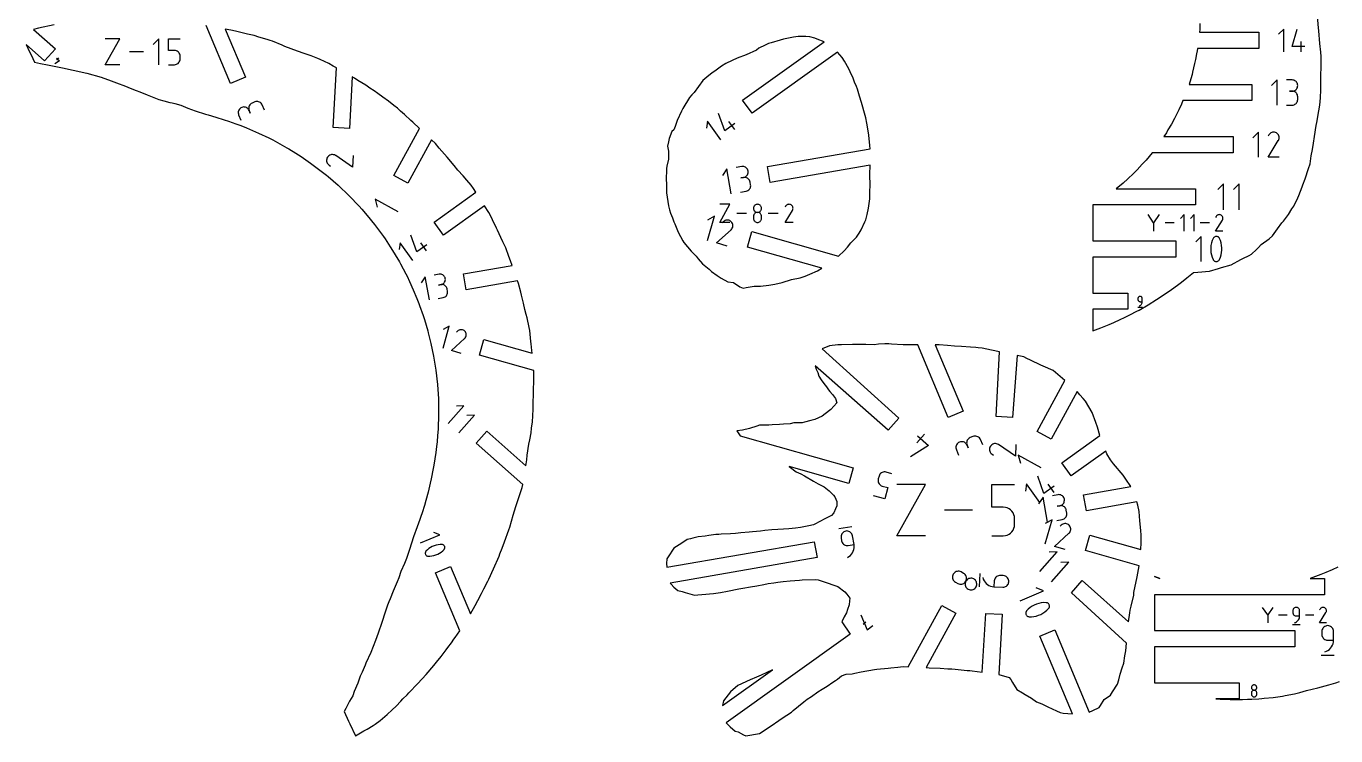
# Model space of a CAD drawing. Extents: x 1175 to 2208, y 2102 to 2749.
# Drawn here: x 1573.5 to 1892.3, y 2300.1 to 2472.9 of the extents above; entities that cross this region are included whole.
import ezdxf

# ---------------------------------------------------------------- set-up
doc = ezdxf.new("R2010")
doc.units = 0
doc.layers.add('IMPORT_-_FTPFZRFGX82OPU8', color=18, linetype='CONTINUOUS')

msp = doc.modelspace()

# ---------------------------------------------------------------- linework, layer by layer
at = {"layer": 'IMPORT_-_FTPFZRFGX82OPU8'}
for points in [[(1859.18, 2473.58), (1859.13, 2472.09), (1859.06, 2471.44), (1873.51, 2471.44), (1873.51, 2467.51), (1858.58, 2467.51), (1858.48, 2466.95), (1858.35, 2466.16), (1858.11, 2464.78), (1857.88, 2463.81), (1857.4, 2461.72), (1857.26, 2461.14), (1856.7, 2459.27), (1856.53, 2458.74), (1871.79, 2458.74), (1871.79, 2454.81), (1855.03, 2454.81), (1854.69, 2453.97), (1854.01, 2452.56), (1853.47, 2451.45), (1852.99, 2450.46), (1852.23, 2449.08), (1851.39, 2447.65), (1851, 2446.99), (1850.37, 2446.04), (1867.28, 2446.04), (1867.28, 2442.11), (1847.54, 2442.11), (1846.81, 2441.2), (1846.05, 2440.28), (1845.14, 2439.29), (1843.93, 2437.97), (1843.42, 2437.46), (1843.01, 2437.04), (1841.64, 2435.77), (1840.47, 2434.69), (1838.82, 2433.34), (1858.12, 2433.34), (1858.12, 2429.41), (1833.13, 2429.41), (1833.1, 2429.39), (1833.1, 2420.64), (1853.33, 2420.64), (1853.33, 2416.71), (1833.1, 2416.71), (1833.1, 2407.94), (1841.66, 2407.94), (1841.66, 2404.01), (1833.1, 2404.01), (1833.1, 2398.78), (1835.02, 2399.51), (1837.05, 2400.29), (1838.19, 2400.79), (1839.79, 2401.52), (1840.8, 2401.99), (1842.08, 2402.64), (1843.84, 2403.53), (1844.37, 2403.8), (1846.54, 2405.1), (1848.59, 2406.34), (1851.17, 2408.05), (1852.22, 2408.81), (1853.73, 2409.86), (1854.35, 2410.33), (1855.07, 2410.88), (1855.99, 2411.61), (1857.65, 2412.95), (1858.68, 2413.02), (1861.51, 2413.31), (1863.72, 2413.93), (1864.43, 2414.13), (1866.77, 2414.8), (1869.15, 2416.14), (1869.61, 2416.37), (1871.13, 2417.11), (1871.74, 2417.42), (1872.92, 2418.57), (1873.41, 2419.05), (1874.08, 2419.73), (1876.04, 2421.16), (1876.87, 2421.87), (1878.06, 2423.54), (1879.13, 2425.03), (1879.52, 2425.46), (1880.77, 2427.04), (1881.58, 2428.44), (1882.06, 2429.12), (1882.98, 2431.12), (1883.22, 2431.71), (1884.04, 2433.81), (1884.25, 2434.33), (1884.83, 2435.79), (1885.57, 2438.25), (1885.97, 2439.43), (1886.29, 2441.36), (1886.55, 2442.92), (1886.8, 2444.43), (1887.07, 2446.1), (1887.51, 2448.76), (1887.63, 2449.51), (1888.11, 2452.29), (1888.33, 2453.66), (1888.49, 2455.45), (1888.57, 2457.42), (1888.61, 2459.81), (1888.64, 2461.32), (1888.67, 2462.6), (1888.7, 2464.3), (1888.67, 2465.53), (1888.58, 2466.6), (1888.4, 2468.69), (1888.11, 2471.76), (1888.04, 2472.5), (1887.68, 2476.36)], [(1580.27, 2473.26), (1576.49, 2472.45), (1575.26, 2472.11), (1580.59, 2467.39), (1577.97, 2464.45), (1573.47, 2468.44), (1573.9, 2467.54), (1575.07, 2465.07), (1575.51, 2464.14), (1576.94, 2463.86), (1578.68, 2463.54), (1580.7, 2463.14), (1582.32, 2462.78), (1584.89, 2462.25), (1588.24, 2461.45), (1591.75, 2460.51), (1594.19, 2459.64), (1595.46, 2459.16), (1597.61, 2458.32), (1598.75, 2457.87), (1600.23, 2457.26), (1601.1, 2456.91), (1602.93, 2456.17), (1604.16, 2455.71), (1605.73, 2455.11), (1606.94, 2454.78), (1608.41, 2454.36), (1609.01, 2454.23), (1609.67, 2454.08), (1611.1, 2453.69), (1612.24, 2453.19), (1612.79, 2453), (1614.58, 2452.3), (1617.14, 2451.48), (1617.77, 2451.31), (1619.66, 2450.74), (1621.68, 2450.13), (1622.73, 2449.78), (1624.54, 2449.16), (1625.72, 2448.71), (1627.07, 2448.19), (1630.04, 2446.91), (1632.56, 2445.7), (1633.52, 2445.24), (1636.94, 2443.34), (1637.38, 2443.07), (1639.14, 2441.97), (1640.41, 2441.18), (1642.7, 2439.61), (1644.66, 2438.13), (1646.58, 2436.64), (1646.98, 2436.32), (1649.45, 2434.21), (1652.13, 2431.64), (1654.54, 2429.09), (1655.17, 2428.37), (1656.5, 2426.84), (1658.26, 2424.67), (1660.42, 2421.71), (1660.83, 2421.13), (1662.09, 2419.21), (1662.67, 2418.32), (1663.3, 2417.27), (1664.31, 2415.57), (1664.59, 2415.07), (1665.87, 2412.65), (1666.17, 2412.08), (1666.79, 2410.73), (1667.68, 2408.76), (1668.57, 2406.59), (1669.04, 2405.43), (1669.22, 2404.91), (1670.08, 2402.46), (1670.4, 2401.47), (1671.21, 2398.76), (1671.35, 2398.27), (1671.99, 2395.65), (1672.62, 2392.59), (1673.18, 2389.17), (1673.58, 2385.71), (1673.8, 2382.17), (1673.84, 2378.48), (1673.72, 2374.76), (1673.61, 2373.27), (1673.49, 2371.75), (1673.36, 2370.58), (1673.2, 2369.14), (1672.71, 2366.01), (1672.56, 2365.21), (1672.05, 2362.67), (1671.81, 2361.61), (1671.31, 2359.46), (1670.75, 2357.41), (1670.43, 2356.21), (1669.84, 2354.45), (1669.52, 2353.49), (1669.27, 2352.82), (1668.66, 2351.01), (1667.76, 2348.56), (1666.74, 2345.46), (1666.07, 2343.32), (1665.58, 2342.05), (1664.69, 2340.12), (1664.16, 2338.59), (1663.79, 2337.61), (1662.8, 2335.36), (1662.07, 2333.5), (1661.74, 2332.74), (1661.43, 2331.94), (1660.85, 2330.23), (1660.04, 2327.74), (1659.17, 2325.09), (1658.53, 2323.32), (1657.33, 2320.42), (1656.17, 2317.82), (1655.96, 2317.34), (1655.23, 2315.66), (1654.79, 2314.64), (1654.16, 2312.93), (1653.32, 2310.92), (1652.95, 2309.82), (1652.18, 2308.56), (1651.31, 2306.75), (1650.84, 2306.02), (1651.94, 2303.71), (1652.24, 2303.08), (1653.64, 2300.12), (1655.63, 2301.34), (1656.51, 2301.78), (1657.95, 2302.61), (1658.4, 2302.93), (1659.66, 2303.89), (1660.21, 2304.34), (1661.33, 2305.31), (1662.57, 2306.46), (1663.49, 2307.33), (1664.67, 2308.58), (1665.16, 2309.1), (1666.17, 2310.09), (1666.64, 2310.58), (1668.84, 2312.88), (1670.84, 2315.05), (1672.72, 2317.26), (1673.38, 2318.06), (1674.47, 2319.46), (1675.7, 2321.08), (1676.1, 2321.62), (1676.97, 2322.8), (1677.6, 2323.65), (1677.91, 2324.1), (1679.01, 2325.72), (1673.14, 2339.83), (1676.78, 2341.35), (1681.6, 2329.85), (1682.74, 2331.84), (1683.42, 2333.11), (1684.31, 2334.76), (1684.89, 2335.88), (1685.84, 2337.8), (1686.08, 2338.29), (1687.24, 2340.77), (1688.57, 2343.87), (1688.79, 2344.4), (1689.36, 2345.84), (1689.93, 2347.32), (1690.96, 2350.27), (1691.17, 2350.91), (1692.04, 2353.84), (1692.69, 2355.96), (1692.99, 2356.96), (1693.96, 2359.82), (1694.22, 2360.6), (1694.36, 2361.29), (1683.01, 2371.35), (1685.62, 2374.3), (1695.1, 2365.9), (1695.3, 2367.33), (1695.45, 2368.45), (1695.86, 2371.18), (1696.05, 2372.17), (1696.4, 2373.9), (1696.48, 2375.07), (1696.74, 2376.59), (1696.81, 2378.01), (1696.86, 2379.65), (1696.89, 2381.13), (1696.95, 2383.39), (1696.97, 2383.93), (1696.98, 2384.51), (1697.03, 2386.35), (1697.05, 2387.36), (1697.04, 2389.09), (1683.82, 2392.84), (1684.9, 2396.63), (1696.67, 2393.29), (1696.59, 2393.97), (1696.41, 2395.54), (1696.34, 2396.18), (1696.05, 2398.86), (1695.92, 2399.53), (1695.41, 2401.87), (1695.21, 2402.72), (1694.87, 2403.97), (1694.5, 2405.5), (1694.04, 2407.4), (1693.85, 2408.15), (1693.3, 2410.24), (1693.09, 2410.93), (1680.55, 2408.74), (1679.88, 2412.62), (1691.75, 2414.69), (1691.37, 2415.76), (1690.97, 2416.87), (1690.22, 2418.93), (1689.52, 2420.42), (1689.01, 2421.48), (1688.19, 2423.24), (1687.97, 2423.72), (1687.01, 2425.75), (1686.39, 2426.99), (1686.12, 2427.52), (1685.05, 2429.2), (1675.03, 2422.03), (1672.74, 2425.23), (1682.91, 2432.51), (1682.32, 2433.42), (1681.76, 2434.22), (1680.76, 2435.45), (1679.82, 2436.45), (1678.57, 2437.86), (1677.64, 2438.98), (1675.97, 2441), (1674.03, 2443.26), (1673.13, 2444.32), (1672.17, 2445.23), (1666.41, 2434.69), (1662.95, 2436.58), (1669.2, 2448), (1667.55, 2449.53), (1667.11, 2449.94), (1665.52, 2451.42), (1664.62, 2452.23), (1663.84, 2452.94), (1662.94, 2453.65), (1661.63, 2454.64), (1660.3, 2455.62), (1659.06, 2456.53), (1658.17, 2457.15), (1657.14, 2457.87), (1656.12, 2458.59), (1654.21, 2459.73), (1653.36, 2460.26), (1652.8, 2460.58), (1652.15, 2448.05), (1648.22, 2448.25), (1648.98, 2462.78), (1648.23, 2463.2), (1647.1, 2463.82), (1645.01, 2464.8), (1644.48, 2465.03), (1642.81, 2465.67), (1641.11, 2466.25), (1639.49, 2466.87), (1636.47, 2468.02), (1635.79, 2468.29), (1633.4, 2469.29), (1632.89, 2469.48), (1632.12, 2469.71), (1630.1, 2470.28), (1628.93, 2470.64), (1627.36, 2471.02), (1626.04, 2471.32), (1624.41, 2471.7), (1623.25, 2471.99), (1621.93, 2472.24), (1626.85, 2460.49), (1623.22, 2458.97), (1617.29, 2473.13)], [(1879.56, 2466.71), (1879.56, 2472.24), (1878.32, 2471.01)], [(1884.7, 2467.94), (1881.63, 2467.94), (1882.86, 2472.24)], [(1596.23, 2463.55), (1592.73, 2463.55), (1596.23, 2469.84), (1592.73, 2469.84)], [(1605.78, 2463.55), (1605.78, 2469.84), (1604.39, 2468.44)], [(1608.14, 2463.55), (1609.54, 2463.55), (1609.79, 2463.57), (1610.03, 2463.64), (1610.25, 2463.74), (1610.44, 2463.88), (1610.61, 2464.05), (1610.75, 2464.24), (1610.85, 2464.46), (1610.92, 2464.7), (1610.94, 2464.95), (1610.94, 2465.65), (1610.92, 2465.9), (1610.85, 2466.13), (1610.75, 2466.35), (1610.61, 2466.55), (1610.44, 2466.71), (1610.25, 2466.85), (1610.03, 2466.95), (1609.79, 2467.02), (1609.54, 2467.04), (1608.14, 2467.04), (1608.14, 2469.84), (1610.94, 2469.84)], [(1883.78, 2466.71), (1883.78, 2469.17)], [(1580.87, 2465.15), (1581.59, 2464.51), (1580.41, 2463.76)], [(1581.34, 2465.24), (1580.84, 2464.67)], [(1602.03, 2466.7), (1598.59, 2466.7)], [(1877.96, 2453.71), (1877.96, 2459.84), (1876.6, 2458.48)], [(1880.26, 2453.71), (1881.62, 2453.71), (1881.86, 2453.73), (1882.09, 2453.8), (1882.3, 2453.9), (1882.49, 2454.03), (1882.66, 2454.2), (1882.79, 2454.39), (1882.89, 2454.6), (1882.95, 2454.83), (1882.98, 2455.07), (1882.98, 2455.75), (1882.95, 2456), (1882.89, 2456.23), (1882.79, 2456.44), (1882.66, 2456.63), (1882.49, 2456.79), (1882.3, 2456.93), (1882.09, 2457.03), (1881.86, 2457.09), (1881.62, 2457.11), (1880.94, 2457.11), (1881.62, 2457.11), (1881.86, 2457.13), (1882.09, 2457.2), (1882.3, 2457.3), (1882.49, 2457.43), (1882.66, 2457.6), (1882.79, 2457.79), (1882.89, 2458), (1882.95, 2458.23), (1882.98, 2458.47), (1882.95, 2458.72), (1882.89, 2458.95), (1882.79, 2459.16), (1882.66, 2459.35), (1882.49, 2459.51), (1882.3, 2459.65), (1882.09, 2459.75), (1881.86, 2459.81), (1881.62, 2459.83), (1880.26, 2459.83)], [(1631.45, 2452.46), (1630.92, 2453.74), (1630.8, 2453.96), (1630.65, 2454.15), (1630.47, 2454.31), (1630.27, 2454.43), (1630.06, 2454.52), (1629.83, 2454.57), (1629.59, 2454.58), (1629.35, 2454.55), (1629.11, 2454.48), (1628.48, 2454.21), (1628.26, 2454.09), (1628.07, 2453.95), (1627.91, 2453.77), (1627.78, 2453.57), (1627.69, 2453.35), (1627.64, 2453.12), (1627.63, 2452.88), (1627.66, 2452.64), (1627.74, 2452.41), (1628, 2451.77), (1627.74, 2452.41), (1627.62, 2452.63), (1627.47, 2452.82), (1627.29, 2452.98), (1627.09, 2453.1), (1626.88, 2453.19), (1626.65, 2453.24), (1626.41, 2453.25), (1626.17, 2453.22), (1625.93, 2453.14), (1625.71, 2453.03), (1625.52, 2452.88), (1625.36, 2452.7), (1625.24, 2452.5), (1625.15, 2452.28), (1625.1, 2452.05), (1625.08, 2451.82), (1625.12, 2451.58), (1625.19, 2451.34), (1625.72, 2450.07)], [(1746, 2449.27), (1743.5, 2447.48), (1742, 2451.7)], [(1742.53, 2445.28), (1739.31, 2449.78), (1739.03, 2448.06)], [(1745.97, 2447.74), (1744.54, 2449.74)], [(1873.45, 2441.01), (1873.45, 2447.14), (1872.09, 2445.78)], [(1878.47, 2441.01), (1875.75, 2441.01), (1878.26, 2445.06), (1878.26, 2445.06), (1878.27, 2445.07), (1878.27, 2445.07), (1878.27, 2445.08), (1878.28, 2445.08), (1878.28, 2445.08), (1878.28, 2445.09), (1878.28, 2445.09), (1878.29, 2445.1), (1878.39, 2445.32), (1878.45, 2445.55), (1878.47, 2445.79), (1878.45, 2446.02), (1878.39, 2446.24), (1878.29, 2446.45), (1878.16, 2446.65), (1877.99, 2446.82), (1877.79, 2446.96), (1877.57, 2447.06), (1877.34, 2447.12), (1877.1, 2447.14), (1876.87, 2447.12), (1876.65, 2447.06), (1876.43, 2446.96), (1876.24, 2446.83), (1876.07, 2446.66), (1875.93, 2446.46), (1875.75, 2446.11)], [(1653.03, 2441.41), (1652.88, 2438.58), (1648.81, 2441.41), (1648.81, 2441.41), (1648.8, 2441.42), (1648.8, 2441.42), (1648.79, 2441.42), (1648.79, 2441.43), (1648.79, 2441.43), (1648.78, 2441.43), (1648.78, 2441.43), (1648.77, 2441.44), (1648.55, 2441.56), (1648.31, 2441.63), (1648.07, 2441.67), (1647.82, 2441.66), (1647.59, 2441.61), (1647.36, 2441.52), (1647.15, 2441.39), (1646.97, 2441.22), (1646.81, 2441.02), (1646.69, 2440.8), (1646.62, 2440.56), (1646.58, 2440.32), (1646.59, 2440.07), (1646.64, 2439.84), (1646.73, 2439.61), (1646.86, 2439.41), (1647.03, 2439.22), (1647.23, 2439.06), (1647.58, 2438.86)], [(1747.35, 2432.5), (1748.69, 2432.74), (1748.93, 2432.8), (1749.15, 2432.9), (1749.34, 2433.04), (1749.5, 2433.2), (1749.64, 2433.39), (1749.74, 2433.6), (1749.8, 2433.83), (1749.82, 2434.07), (1749.8, 2434.31), (1749.68, 2434.98), (1749.62, 2435.22), (1749.52, 2435.43), (1749.38, 2435.62), (1749.22, 2435.79), (1749.03, 2435.92), (1748.82, 2436.02), (1748.59, 2436.08), (1748.36, 2436.11), (1748.11, 2436.09), (1747.44, 2435.97), (1748.11, 2436.09), (1748.35, 2436.15), (1748.56, 2436.25), (1748.76, 2436.39), (1748.92, 2436.55), (1749.05, 2436.74), (1749.15, 2436.95), (1749.22, 2437.18), (1749.24, 2437.42), (1749.22, 2437.66), (1749.15, 2437.9), (1749.05, 2438.11), (1748.92, 2438.3), (1748.75, 2438.47), (1748.56, 2438.6), (1748.35, 2438.7), (1748.13, 2438.76), (1747.89, 2438.79), (1747.64, 2438.77), (1746.3, 2438.53)], [(1745.09, 2432.11), (1744.04, 2438.15), (1742.93, 2436.57)], [(1864.92, 2428.19), (1864.92, 2434.57), (1863.5, 2433.15)], [(1868.73, 2428.19), (1868.73, 2434.57), (1867.31, 2433.15)], [(1663.98, 2427.71), (1658.38, 2430.77), (1658.94, 2428.85)], [(1744.77, 2425.14), (1742.32, 2425.14), (1744.77, 2429.55), (1742.32, 2429.55)], [(1760.14, 2425.14), (1758.18, 2425.14), (1759.99, 2428.06), (1759.99, 2428.06), (1759.99, 2428.06), (1759.99, 2428.06), (1760, 2428.07), (1760, 2428.07), (1760, 2428.07), (1760, 2428.08), (1760, 2428.08), (1760, 2428.08), (1760.08, 2428.24), (1760.12, 2428.41), (1760.14, 2428.58), (1760.12, 2428.75), (1760.08, 2428.91), (1760.01, 2429.06), (1759.91, 2429.2), (1759.79, 2429.32), (1759.65, 2429.42), (1759.49, 2429.5), (1759.32, 2429.54), (1759.15, 2429.55), (1758.99, 2429.54), (1758.82, 2429.5), (1758.67, 2429.43), (1758.53, 2429.33), (1758.41, 2429.21), (1758.31, 2429.06), (1758.18, 2428.82)], [(1739.31, 2420.75), (1740.98, 2426.65), (1739.3, 2425.71)], [(1748.84, 2427.35), (1746.43, 2427.35)], [(1756.52, 2427.35), (1754.11, 2427.35)], [(1849.22, 2427.03), (1847.88, 2425.08), (1846.54, 2427.03)], [(1855.35, 2423), (1855.35, 2427.03), (1854.45, 2426.13)], [(1857.75, 2423), (1857.75, 2427.03), (1856.86, 2426.13)], [(1864.77, 2423), (1862.98, 2423), (1864.63, 2425.66), (1864.63, 2425.66), (1864.64, 2425.66), (1864.64, 2425.67), (1864.64, 2425.67), (1864.64, 2425.67), (1864.64, 2425.67), (1864.65, 2425.68), (1864.65, 2425.68), (1864.65, 2425.68), (1864.72, 2425.83), (1864.76, 2425.98), (1864.77, 2426.13), (1864.76, 2426.29), (1864.72, 2426.43), (1864.65, 2426.57), (1864.56, 2426.7), (1864.45, 2426.81), (1864.32, 2426.91), (1864.18, 2426.97), (1864.02, 2427.01), (1863.87, 2427.03), (1863.72, 2427.01), (1863.57, 2426.97), (1863.43, 2426.91), (1863.3, 2426.82), (1863.19, 2426.71), (1863.1, 2426.58), (1862.98, 2426.35)], [(1744.13, 2419.38), (1741.52, 2420.13), (1745.04, 2423.33), (1745.04, 2423.34), (1745.05, 2423.34), (1745.05, 2423.34), (1745.05, 2423.34), (1745.06, 2423.35), (1745.06, 2423.35), (1745.06, 2423.35), (1745.07, 2423.36), (1745.07, 2423.36), (1745.23, 2423.55), (1745.35, 2423.75), (1745.44, 2423.97), (1745.48, 2424.2), (1745.48, 2424.43), (1745.45, 2424.66), (1745.37, 2424.89), (1745.26, 2425.1), (1745.1, 2425.29), (1744.92, 2425.45), (1744.71, 2425.57), (1744.49, 2425.65), (1744.26, 2425.69), (1744.03, 2425.69), (1743.8, 2425.66), (1743.58, 2425.58), (1743.37, 2425.47), (1743.18, 2425.31), (1742.91, 2425.03)], [(1847.88, 2425.24), (1847.88, 2423)], [(1852.94, 2425.01), (1850.74, 2425.01)], [(1861.47, 2425.01), (1859.26, 2425.01)], [(1667.62, 2415.86), (1664.51, 2420.2), (1664.23, 2418.55)], [(1670.97, 2419.72), (1668.55, 2417.99), (1667.1, 2422.06)], [(1670.94, 2418.23), (1669.55, 2420.16)], [(1859.51, 2415.61), (1859.51, 2421.74), (1858.14, 2420.38)], [(1671.61, 2406.26), (1670.62, 2411.93), (1669.58, 2410.45)], [(1673.74, 2406.63), (1675, 2406.85), (1675.22, 2406.91), (1675.42, 2407.01), (1675.6, 2407.14), (1675.76, 2407.29), (1675.88, 2407.47), (1675.97, 2407.67), (1676.03, 2407.88), (1676.05, 2408.1), (1676.04, 2408.33), (1675.93, 2408.96), (1675.87, 2409.18), (1675.77, 2409.38), (1675.64, 2409.56), (1675.49, 2409.72), (1675.31, 2409.84), (1675.11, 2409.94), (1674.9, 2410), (1674.68, 2410.02), (1674.45, 2410), (1673.82, 2409.89), (1674.45, 2410), (1674.67, 2410.06), (1674.87, 2410.15), (1675.05, 2410.28), (1675.21, 2410.44), (1675.33, 2410.61), (1675.43, 2410.81), (1675.49, 2411.03), (1675.51, 2411.25), (1675.49, 2411.48), (1675.43, 2411.7), (1675.33, 2411.9), (1675.21, 2412.08), (1675.05, 2412.24), (1674.87, 2412.36), (1674.68, 2412.45), (1674.46, 2412.51), (1674.24, 2412.54), (1674.01, 2412.52), (1672.75, 2412.3)], [(1844.36, 2404.8), (1844.5, 2404.86), (1844.64, 2404.93), (1844.76, 2405.03), (1844.87, 2405.13), (1844.96, 2405.26), (1845.04, 2405.39), (1845.09, 2405.53), (1845.13, 2405.69), (1845.14, 2405.84), (1845.14, 2406.63), (1845.13, 2406.72), (1845.1, 2406.81), (1845.07, 2406.89), (1845.01, 2406.96), (1844.95, 2407.03), (1844.88, 2407.08), (1844.8, 2407.12), (1844.71, 2407.14), (1844.62, 2407.15), (1844.52, 2407.14), (1844.43, 2407.12), (1844.35, 2407.08), (1844.28, 2407.03), (1844.22, 2406.96), (1844.17, 2406.89), (1844.13, 2406.81), (1844.1, 2406.72), (1844.1, 2406.63), (1844.1, 2406.37), (1844.1, 2406.27), (1844.13, 2406.18), (1844.17, 2406.1), (1844.22, 2406.03), (1844.28, 2405.97), (1844.35, 2405.92), (1844.43, 2405.88), (1844.52, 2405.85), (1844.62, 2405.84), (1845.14, 2405.84)], [(1844.03, 2404.51), (1845.2, 2404.51)], [(1674.94, 2394.49), (1676.47, 2399.89), (1674.93, 2399.03)], [(1679.35, 2393.24), (1676.96, 2393.92), (1680.18, 2396.85), (1680.19, 2396.86), (1680.19, 2396.86), (1680.19, 2396.86), (1680.2, 2396.87), (1680.2, 2396.87), (1680.2, 2396.87), (1680.21, 2396.87), (1680.21, 2396.88), (1680.21, 2396.88), (1680.36, 2397.05), (1680.47, 2397.24), (1680.55, 2397.44), (1680.59, 2397.65), (1680.59, 2397.86), (1680.56, 2398.07), (1680.49, 2398.28), (1680.38, 2398.47), (1680.24, 2398.64), (1680.07, 2398.79), (1679.88, 2398.9), (1679.68, 2398.97), (1679.47, 2399.01), (1679.26, 2399.02), (1679.05, 2398.98), (1678.85, 2398.91), (1678.65, 2398.81), (1678.48, 2398.67), (1678.24, 2398.41)], [(1676.18, 2376.18), (1680.01, 2380.5), (1678.2, 2380.39)], [(1678.76, 2373.9), (1682.58, 2378.21), (1680.77, 2378.1)], [(1790.43, 2373.19), (1793.08, 2370.84), (1788.73, 2368.07)], [(1792.16, 2373.55), (1790.28, 2371.43)], [(1806.32, 2370.94), (1805.77, 2372.25), (1805.65, 2372.48), (1805.49, 2372.67), (1805.31, 2372.83), (1805.11, 2372.96), (1804.88, 2373.05), (1804.65, 2373.11), (1804.4, 2373.12), (1804.16, 2373.09), (1803.92, 2373.01), (1803.26, 2372.74), (1803.04, 2372.62), (1802.84, 2372.46), (1802.68, 2372.28), (1802.55, 2372.08), (1802.46, 2371.85), (1802.41, 2371.62), (1802.39, 2371.37), (1802.43, 2371.13), (1802.5, 2370.88), (1802.78, 2370.23), (1802.5, 2370.88), (1802.38, 2371.11), (1802.23, 2371.3), (1802.05, 2371.47), (1801.84, 2371.59), (1801.62, 2371.69), (1801.38, 2371.74), (1801.14, 2371.75), (1800.89, 2371.72), (1800.65, 2371.64), (1800.42, 2371.52), (1800.23, 2371.37), (1800.06, 2371.19), (1799.94, 2370.98), (1799.84, 2370.76), (1799.79, 2370.52), (1799.78, 2370.28), (1799.81, 2370.03), (1799.89, 2369.79), (1800.44, 2368.48)], [(1814.4, 2371.03), (1814.25, 2368.2), (1810.18, 2371.03), (1810.17, 2371.03), (1810.17, 2371.04), (1810.16, 2371.04), (1810.16, 2371.04), (1810.16, 2371.05), (1810.15, 2371.05), (1810.15, 2371.05), (1810.14, 2371.06), (1810.14, 2371.06), (1809.91, 2371.18), (1809.68, 2371.25), (1809.43, 2371.29), (1809.19, 2371.28), (1808.95, 2371.23), (1808.73, 2371.14), (1808.52, 2371.01), (1808.33, 2370.85), (1808.18, 2370.64), (1808.06, 2370.42), (1807.98, 2370.18), (1807.95, 2369.94), (1807.96, 2369.7), (1808.01, 2369.46), (1808.1, 2369.23), (1808.23, 2369.03), (1808.39, 2368.84), (1808.6, 2368.68), (1808.94, 2368.48)], [(1820.56, 2365.37), (1814.96, 2368.44), (1815.52, 2366.51)], [(1784.19, 2363.95), (1782.83, 2364.34), (1782.58, 2364.39), (1782.33, 2364.39), (1782.09, 2364.35), (1781.86, 2364.27), (1781.65, 2364.15), (1781.46, 2364), (1781.3, 2363.81), (1781.17, 2363.6), (1781.08, 2363.36), (1780.88, 2362.68), (1780.84, 2362.43), (1780.83, 2362.18), (1780.87, 2361.94), (1780.96, 2361.71), (1781.07, 2361.5), (1781.23, 2361.31), (1781.41, 2361.15), (1781.62, 2361.02), (1781.86, 2360.93), (1783.22, 2360.55), (1782.45, 2357.81), (1779.72, 2358.59)], [(1823.69, 2360.95), (1821.19, 2359.16), (1819.68, 2363.37)], [(1792.34, 2348.85), (1785.4, 2348.85), (1792.34, 2361.34), (1785.4, 2361.34)], [(1808.53, 2348.85), (1811.31, 2348.85), (1811.81, 2348.89), (1812.27, 2349.02), (1812.71, 2349.23), (1813.09, 2349.5), (1813.43, 2349.83), (1813.7, 2350.22), (1813.91, 2350.65), (1814.04, 2351.12), (1814.08, 2351.62), (1814.08, 2353), (1814.04, 2353.5), (1813.91, 2353.97), (1813.7, 2354.4), (1813.43, 2354.79), (1813.09, 2355.12), (1812.71, 2355.4), (1812.27, 2355.6), (1811.81, 2355.73), (1811.31, 2355.77), (1808.53, 2355.77), (1808.53, 2361.34), (1814.08, 2361.34)], [(1820.22, 2356.95), (1817, 2361.45), (1816.71, 2359.73)], [(1823.66, 2359.41), (1822.23, 2361.41)], [(1822.05, 2352.18), (1821, 2358.21), (1819.89, 2356.64)], [(1824.31, 2352.57), (1825.65, 2352.8), (1825.89, 2352.87), (1826.11, 2352.97), (1826.3, 2353.1), (1826.46, 2353.27), (1826.6, 2353.46), (1826.69, 2353.67), (1826.76, 2353.9), (1826.78, 2354.13), (1826.76, 2354.38), (1826.64, 2355.05), (1826.58, 2355.28), (1826.48, 2355.5), (1826.34, 2355.69), (1826.18, 2355.85), (1825.99, 2355.99), (1825.78, 2356.09), (1825.55, 2356.15), (1825.32, 2356.17), (1825.07, 2356.15), (1824.4, 2356.04), (1825.07, 2356.15), (1825.31, 2356.22), (1825.52, 2356.32), (1825.71, 2356.45), (1825.88, 2356.62), (1826.01, 2356.81), (1826.11, 2357.02), (1826.17, 2357.24), (1826.2, 2357.48), (1826.18, 2357.73), (1826.11, 2357.96), (1826.01, 2358.18), (1825.88, 2358.37), (1825.71, 2358.53), (1825.52, 2358.67), (1825.31, 2358.77), (1825.09, 2358.83), (1824.85, 2358.85), (1824.6, 2358.83), (1823.26, 2358.6)], [(1803.85, 2355.09), (1797.02, 2355.09)], [(1821.54, 2346.86), (1823.21, 2352.75), (1821.53, 2351.81)], [(1669.49, 2347.09), (1674.16, 2349.05), (1672.69, 2349.65)], [(1774.42, 2351.04), (1771.27, 2350.49)], [(1773.38, 2343.57), (1773.75, 2343.79), (1774.08, 2344.06), (1774.37, 2344.36), (1774.61, 2344.71), (1774.8, 2345.08), (1774.93, 2345.47), (1775.01, 2345.88), (1775.03, 2346.31), (1774.99, 2346.74), (1774.62, 2348.83), (1774.56, 2349.07), (1774.45, 2349.3), (1774.31, 2349.5), (1774.14, 2349.67), (1773.94, 2349.81), (1773.72, 2349.91), (1773.48, 2349.98), (1773.24, 2350), (1772.98, 2349.98), (1772.74, 2349.91), (1772.51, 2349.81), (1772.31, 2349.67), (1772.14, 2349.49), (1772, 2349.3), (1771.9, 2349.08), (1771.83, 2348.84), (1771.81, 2348.59), (1771.83, 2348.34), (1771.95, 2347.64), (1772.02, 2347.4), (1772.12, 2347.17), (1772.26, 2346.97), (1772.44, 2346.8), (1772.63, 2346.66), (1772.85, 2346.56), (1773.09, 2346.5), (1773.33, 2346.47), (1773.59, 2346.49), (1774.99, 2346.74)], [(1826.37, 2345.49), (1823.75, 2346.23), (1827.28, 2349.44), (1827.28, 2349.44), (1827.28, 2349.44), (1827.29, 2349.44), (1827.29, 2349.45), (1827.3, 2349.45), (1827.3, 2349.45), (1827.3, 2349.46), (1827.31, 2349.46), (1827.31, 2349.47), (1827.47, 2349.65), (1827.59, 2349.86), (1827.67, 2350.08), (1827.72, 2350.31), (1827.72, 2350.54), (1827.68, 2350.77), (1827.61, 2350.99), (1827.5, 2351.2), (1827.34, 2351.39), (1827.15, 2351.55), (1826.95, 2351.67), (1826.73, 2351.75), (1826.5, 2351.8), (1826.27, 2351.8), (1826.04, 2351.76), (1825.82, 2351.69), (1825.61, 2351.57), (1825.41, 2351.42), (1825.15, 2351.14)], [(1820.21, 2340.17), (1824.44, 2344.94), (1822.44, 2344.82)], [(1823.06, 2337.64), (1827.3, 2342.41), (1825.29, 2342.29)], [(1892.76, 2341.21), (1891.39, 2340.56), (1889.81, 2339.88), (1888.62, 2339.43), (1886.67, 2338.66), (1886.01, 2338.43), (1889.52, 2338.43), (1889.52, 2334.49), (1848.09, 2334.49), (1848.09, 2325.73), (1882.28, 2325.73), (1882.28, 2321.79), (1848.09, 2321.79), (1848.09, 2313.03), (1868.71, 2313.03), (1868.71, 2309.09), (1863.08, 2309.09), (1864.12, 2309.03), (1866.5, 2308.97), (1869.5, 2308.98), (1870.77, 2309.02), (1871.83, 2309.08), (1873.49, 2309.16), (1874.28, 2309.21), (1874.85, 2309.27), (1877.04, 2309.49), (1879.31, 2309.79), (1879.89, 2309.9), (1882.19, 2310.38), (1883.5, 2310.71), (1885.15, 2311.12), (1887.84, 2311.77), (1890.58, 2312.53), (1892.22, 2313.02), (1893.16, 2313.31)], [(1805.57, 2339.61), (1805.41, 2336.42)], [(1806.32, 2338.68), (1806.45, 2338.27), (1806.64, 2337.89), (1806.87, 2337.54), (1807.15, 2337.23), (1807.47, 2336.97), (1807.82, 2336.75), (1808.21, 2336.58), (1808.62, 2336.47), (1809.04, 2336.41), (1811.17, 2336.3), (1811.42, 2336.31), (1811.67, 2336.37), (1811.89, 2336.46), (1812.1, 2336.59), (1812.28, 2336.75), (1812.43, 2336.94), (1812.54, 2337.16), (1812.62, 2337.39), (1812.66, 2337.64), (1812.65, 2337.9), (1812.6, 2338.14), (1812.5, 2338.37), (1812.37, 2338.57), (1812.21, 2338.75), (1812.02, 2338.9), (1811.81, 2339.02), (1811.57, 2339.1), (1811.32, 2339.13), (1810.61, 2339.17), (1810.35, 2339.16), (1810.11, 2339.11), (1809.88, 2339.01), (1809.68, 2338.88), (1809.5, 2338.72), (1809.35, 2338.53), (1809.23, 2338.32), (1809.15, 2338.08), (1809.12, 2337.83), (1809.04, 2336.41)], [(1815.42, 2333.02), (1821.08, 2335.4), (1819.29, 2336.13)], [(1876.94, 2331.4), (1875.69, 2329.6), (1874.44, 2331.4)], [(1882.21, 2327.66), (1882.45, 2327.75), (1882.66, 2327.87), (1882.86, 2328.02), (1883.03, 2328.19), (1883.18, 2328.38), (1883.3, 2328.6), (1883.38, 2328.83), (1883.44, 2329.07), (1883.45, 2329.32), (1883.45, 2330.57), (1883.44, 2330.72), (1883.4, 2330.86), (1883.34, 2330.99), (1883.26, 2331.11), (1883.16, 2331.21), (1883.04, 2331.29), (1882.91, 2331.35), (1882.77, 2331.39), (1882.62, 2331.4), (1882.47, 2331.39), (1882.33, 2331.35), (1882.2, 2331.29), (1882.09, 2331.21), (1881.99, 2331.11), (1881.91, 2330.99), (1881.84, 2330.86), (1881.81, 2330.72), (1881.79, 2330.57), (1881.79, 2330.16), (1881.81, 2330.01), (1881.84, 2329.87), (1881.91, 2329.74), (1881.99, 2329.62), (1882.09, 2329.52), (1882.2, 2329.44), (1882.33, 2329.38), (1882.47, 2329.34), (1882.62, 2329.32), (1883.45, 2329.32)], [(1889.97, 2327.66), (1888.31, 2327.66), (1889.85, 2330.13), (1889.85, 2330.14), (1889.85, 2330.14), (1889.85, 2330.14), (1889.85, 2330.14), (1889.86, 2330.15), (1889.86, 2330.15), (1889.86, 2330.15), (1889.86, 2330.15), (1889.86, 2330.16), (1889.93, 2330.29), (1889.96, 2330.43), (1889.97, 2330.58), (1889.96, 2330.72), (1889.92, 2330.86), (1889.87, 2330.99), (1889.78, 2331.1), (1889.68, 2331.21), (1889.56, 2331.29), (1889.42, 2331.36), (1889.28, 2331.39), (1889.14, 2331.4), (1889, 2331.39), (1888.86, 2331.36), (1888.73, 2331.3), (1888.61, 2331.21), (1888.51, 2331.11), (1888.42, 2330.99), (1888.31, 2330.78)], [(1776.66, 2329.57), (1778.19, 2325.96), (1779.58, 2326.95)], [(1777.2, 2327.34), (1777.89, 2327.84)], [(1875.69, 2329.74), (1875.69, 2327.66)], [(1880.39, 2329.53), (1878.34, 2329.53)], [(1881.69, 2327.19), (1883.56, 2327.19)], [(1886.91, 2329.53), (1884.86, 2329.53)], [(1889.57, 2320.57), (1889.97, 2320.72), (1890.35, 2320.92), (1890.68, 2321.18), (1890.98, 2321.47), (1891.22, 2321.8), (1891.42, 2322.17), (1891.57, 2322.56), (1891.66, 2322.97), (1891.7, 2323.4), (1891.7, 2325.53), (1891.67, 2325.79), (1891.61, 2326.03), (1891.5, 2326.25), (1891.36, 2326.45), (1891.19, 2326.62), (1890.99, 2326.76), (1890.77, 2326.86), (1890.53, 2326.93), (1890.28, 2326.95), (1890.02, 2326.93), (1889.79, 2326.86), (1889.56, 2326.76), (1889.37, 2326.62), (1889.2, 2326.45), (1889.06, 2326.25), (1888.95, 2326.03), (1888.88, 2325.79), (1888.86, 2325.53), (1888.86, 2324.82), (1888.88, 2324.57), (1888.95, 2324.33), (1889.06, 2324.11), (1889.2, 2323.91), (1889.37, 2323.74), (1889.56, 2323.6), (1889.79, 2323.49), (1890.02, 2323.43), (1890.28, 2323.4), (1891.7, 2323.4)], [(1888.69, 2319.77), (1891.88, 2319.77)]]:
    msp.add_lwpolyline(points, dxfattribs=at)
for points in [[(1733.56, 2420.29), (1735.34, 2418.16), (1736.55, 2416.89), (1737.01, 2416.26), (1738.09, 2415.05), (1739.68, 2413.78), (1740.27, 2413.22), (1741.69, 2412.18), (1742.66, 2411.59), (1744.26, 2410.69), (1745.65, 2410.53), (1747.17, 2409.49), (1748.01, 2409.16), (1748.74, 2409.27), (1750.66, 2409.58), (1752.24, 2409.59), (1754.24, 2409.89), (1755.67, 2410.11), (1757.45, 2410.55), (1759.79, 2411.27), (1761.86, 2411.66), (1763.1, 2412.08), (1764.23, 2412.55), (1766.07, 2413.38), (1767.11, 2414), (1749.06, 2419.12), (1750.14, 2422.91), (1771.22, 2416.93), (1772.6, 2418.23), (1773.35, 2419.11), (1774.2, 2420.14), (1775.55, 2421.54), (1776.21, 2422.5), (1776.73, 2423.34), (1777.59, 2425.25), (1777.84, 2425.81), (1778.14, 2427.08), (1778.51, 2428.64), (1778.81, 2430.91), (1778.85, 2431.54), (1778.86, 2432.66), (1778.92, 2434.1), (1778.85, 2436.82), (1778.9, 2439.11), (1754.59, 2434.88), (1753.91, 2438.75), (1778.87, 2443.1), (1778.8, 2443.85), (1778.55, 2446.36), (1778.42, 2447.48), (1778.06, 2449.31), (1777.84, 2450.57), (1777.7, 2451.14), (1776.83, 2454.31), (1776.33, 2455.88), (1775.8, 2457.56), (1775.56, 2458.21), (1775.12, 2459.32), (1774.74, 2460.29), (1774.06, 2461.85), (1773.7, 2462.56), (1772.65, 2464.42), (1772.08, 2465.3), (1770.97, 2466.61), (1750.17, 2451.72), (1747.87, 2454.92), (1767.71, 2469.12), (1765.97, 2469.8), (1765.41, 2469.99), (1764.26, 2470.36), (1763.21, 2470.43), (1761.41, 2470.44), (1760.28, 2470.29), (1757.79, 2469.78), (1756.97, 2469.56), (1754.85, 2468.89), (1754.14, 2468.71), (1753.35, 2468.31), (1751.83, 2467.58), (1751.28, 2467.06), (1748.76, 2465.98), (1746.56, 2465.15), (1745.28, 2464.61), (1743.77, 2463.81), (1742.73, 2463.16), (1741.06, 2461.99), (1740.44, 2461.54), (1739.18, 2460.55), (1738.14, 2459.69), (1736.05, 2456.81), (1735.48, 2456.21), (1734.95, 2455.57), (1733.34, 2452.88), (1732.96, 2452.22), (1731.93, 2450), (1731.42, 2448.53), (1731.14, 2447.66), (1730.65, 2447.27), (1729.96, 2445.6), (1729.83, 2444.8), (1729.61, 2443.68), (1729.81, 2442.48), (1729.78, 2440.57), (1729.4, 2438.88), (1729.37, 2438.31), (1729.28, 2435.32), (1729.33, 2434.78), (1729.36, 2432.33), (1729.46, 2431.3), (1729.78, 2429.18), (1730.09, 2428.18), (1730.34, 2427.37), (1730.8, 2426.27), (1731.15, 2425.31), (1731.34, 2424.77), (1732.14, 2422.74), (1733.33, 2420.64)], [(1752.45, 2428.57), (1752.44, 2428.75), (1752.39, 2428.91), (1752.32, 2429.06), (1752.22, 2429.2), (1752.11, 2429.32), (1751.97, 2429.41), (1751.82, 2429.49), (1751.65, 2429.53), (1751.47, 2429.55), (1751.3, 2429.53), (1751.13, 2429.49), (1750.98, 2429.41), (1750.84, 2429.32), (1750.72, 2429.2), (1750.63, 2429.06), (1750.56, 2428.91), (1750.51, 2428.75), (1750.49, 2428.57), (1750.51, 2428.39), (1750.56, 2428.23), (1750.63, 2428.08), (1750.72, 2427.94), (1750.84, 2427.82), (1750.98, 2427.72), (1751.13, 2427.65), (1751.3, 2427.6), (1751.47, 2427.59), (1751.65, 2427.6), (1751.82, 2427.65), (1751.97, 2427.72), (1752.1, 2427.82), (1752.22, 2427.94), (1752.32, 2428.08), (1752.39, 2428.23), (1752.44, 2428.39)], [(1750.49, 2426.12), (1750.51, 2425.94), (1750.56, 2425.78), (1750.63, 2425.63), (1750.72, 2425.49), (1750.84, 2425.37), (1750.98, 2425.27), (1751.13, 2425.2), (1751.3, 2425.16), (1751.47, 2425.14), (1751.65, 2425.16), (1751.82, 2425.2), (1751.97, 2425.27), (1752.1, 2425.37), (1752.22, 2425.49), (1752.32, 2425.63), (1752.39, 2425.78), (1752.44, 2425.94), (1752.45, 2426.12), (1752.45, 2426.61), (1752.44, 2426.78), (1752.39, 2426.95), (1752.32, 2427.1), (1752.22, 2427.24), (1752.11, 2427.36), (1751.97, 2427.45), (1751.82, 2427.53), (1751.65, 2427.57), (1751.47, 2427.59), (1751.3, 2427.57), (1751.13, 2427.53), (1750.98, 2427.45), (1750.84, 2427.36), (1750.72, 2427.24), (1750.63, 2427.1), (1750.56, 2426.95), (1750.51, 2426.78), (1750.49, 2426.61)], [(1862.79, 2415.69), (1862.94, 2415.63), (1863.08, 2415.61), (1863.23, 2415.61), (1863.37, 2415.63), (1863.51, 2415.68), (1863.64, 2415.75), (1863.75, 2415.84), (1863.85, 2415.95), (1863.93, 2416.08), (1864.17, 2416.64), (1864.34, 2417.21), (1864.46, 2417.79), (1864.52, 2418.37), (1864.52, 2418.96), (1864.46, 2419.55), (1864.34, 2420.13), (1864.17, 2420.7), (1863.93, 2421.26), (1863.9, 2421.32), (1863.87, 2421.37), (1863.83, 2421.42), (1863.79, 2421.47), (1863.74, 2421.51), (1863.7, 2421.55), (1863.64, 2421.59), (1863.59, 2421.62), (1863.54, 2421.65), (1863.39, 2421.71), (1863.25, 2421.73), (1863.1, 2421.74), (1862.95, 2421.71), (1862.82, 2421.66), (1862.69, 2421.59), (1862.57, 2421.5), (1862.48, 2421.39), (1862.4, 2421.26), (1862.16, 2420.71), (1861.98, 2420.14), (1861.87, 2419.56), (1861.81, 2418.97), (1861.81, 2418.38), (1861.87, 2417.79), (1861.98, 2417.21), (1862.16, 2416.64), (1862.4, 2416.08), (1862.43, 2416.03), (1862.46, 2415.97), (1862.5, 2415.92), (1862.54, 2415.88), (1862.58, 2415.83), (1862.63, 2415.79), (1862.68, 2415.75), (1862.74, 2415.72)], [(1730.43, 2337.09), (1731.14, 2336.28), (1732.11, 2335.5), (1733.14, 2335.25), (1733.89, 2335.01), (1735, 2334.72), (1736.18, 2334.4), (1736.94, 2334.45), (1737.97, 2334.5), (1740.78, 2334.75), (1742.45, 2335), (1744.16, 2335.32), (1746.98, 2335.91), (1747.93, 2336.1), (1749.78, 2336.43), (1751.36, 2336.67), (1753, 2337.01), (1754.07, 2337.19), (1755.42, 2337.39), (1756.45, 2337.56), (1757.76, 2337.68), (1759.43, 2337.83), (1761.7, 2338.03), (1762.37, 2338.09), (1765.61, 2338.18), (1766.25, 2338.09), (1768.45, 2337.34), (1770.03, 2336.8), (1771.02, 2336.52), (1772.73, 2335.17), (1773.24, 2334.59), (1773.93, 2333.63), (1773.88, 2332.98), (1773.77, 2332), (1773.37, 2330.91), (1773.16, 2330.1), (1772.56, 2329.06), (1771.98, 2327.91), (1774.07, 2324.9), (1743.87, 2303.29), (1744.86, 2302.27), (1746.08, 2301.28), (1746.78, 2301.06), (1748.04, 2300.4), (1748.64, 2300.12), (1751.98, 2300.69), (1754.82, 2302.56), (1756.71, 2303.82), (1757.5, 2304.41), (1759.73, 2305.92), (1760.17, 2306.31), (1762.77, 2308.42), (1763.61, 2309.05), (1764.59, 2309.7), (1766.17, 2310.84), (1767.2, 2311.51), (1768.41, 2312.24), (1769.84, 2313.17), (1770.49, 2313.58), (1770.94, 2313.88), (1771.96, 2314.72), (1773.07, 2315.14), (1774.52, 2315.18), (1775.14, 2315.4), (1776.71, 2315.71), (1779.94, 2316.27), (1780.53, 2316.34), (1783.3, 2316.63), (1783.94, 2316.64), (1785.66, 2316.84), (1786.33, 2316.95), (1787.07, 2317), (1788.17, 2316.95), (1796.33, 2331.85), (1799.78, 2329.96), (1792.53, 2316.72), (1793.25, 2316.69), (1795.92, 2316.58), (1797.82, 2316.47), (1798.8, 2316.42), (1799.62, 2316.33), (1802.54, 2316.04), (1803.15, 2316.04), (1803.72, 2315.96), (1806.21, 2315.66), (1807.09, 2329.92), (1811.02, 2329.72), (1810.26, 2315.08), (1812.73, 2314.29), (1813.11, 2313.86), (1813.52, 2313.1), (1814.57, 2311.41), (1815.95, 2310.6), (1816.6, 2310.22), (1818.21, 2309.33), (1819.43, 2308.4), (1820.7, 2307.92), (1822.14, 2307.15), (1824.28, 2306.19), (1825.13, 2305.81), (1825.92, 2305.64), (1828.16, 2305.46), (1820.23, 2324.39), (1823.86, 2325.91), (1832.24, 2305.92), (1833.12, 2306.29), (1834.65, 2307.03), (1835, 2307.52), (1835.9, 2309), (1837.37, 2310), (1837.87, 2310.8), (1839.08, 2312.73), (1839.41, 2313.79), (1839.76, 2315.15), (1840.26, 2316.69), (1840.62, 2317.8), (1840.87, 2319.61), (1841.11, 2320.84), (1841.31, 2322.71), (1827.91, 2334.98), (1830.52, 2337.93), (1841.82, 2327.91), (1842.11, 2330.06), (1842.23, 2330.71), (1842.47, 2331.68), (1843.05, 2334.36), (1843.12, 2335), (1843.86, 2338.84), (1844.41, 2341.51), (1831.3, 2345.23), (1832.37, 2349.01), (1844.81, 2345.49), (1844.87, 2347.12), (1844.91, 2348.98), (1844.83, 2350.09), (1844.56, 2352.46), (1844.4, 2354.73), (1844.09, 2356.3), (1843.82, 2357.08), (1831.55, 2354.94), (1830.87, 2358.82), (1842.33, 2360.81), (1841.14, 2362.66), (1840.51, 2363.63), (1838.17, 2366.34), (1837.43, 2367.32), (1836.5, 2368.82), (1836.26, 2369.41), (1827.85, 2363.4), (1825.56, 2366.6), (1834.85, 2373.25), (1834.21, 2375.25), (1833.81, 2376.45), (1832.98, 2378.89), (1831.36, 2381.65), (1830.76, 2382.23), (1829.97, 2383.17), (1829.32, 2383.93), (1822.99, 2372.36), (1819.53, 2374.25), (1826.3, 2386.61), (1824.03, 2388.61), (1823.42, 2389.12), (1820.98, 2390.12), (1820.41, 2390.35), (1817.95, 2391.63), (1817.07, 2392.04), (1816.28, 2392.41), (1814.66, 2392.71), (1813.52, 2377.67), (1809.59, 2377.87), (1810.41, 2393.63), (1808.47, 2394.03), (1806.15, 2394.52), (1805.18, 2394.61), (1804.65, 2394.65), (1803.29, 2394.75), (1801.16, 2394.91), (1799.45, 2395.04), (1797.74, 2395.16), (1795.73, 2395.3), (1794.76, 2395.37), (1801.55, 2379.16), (1797.92, 2377.64), (1790.51, 2395.32), (1787.57, 2395.3), (1786.97, 2395.33), (1784.13, 2395.5), (1783.49, 2395.54), (1782.48, 2395.61), (1780.97, 2395.46), (1779.86, 2395.35), (1777.83, 2395.39), (1776.8, 2395.4), (1774.63, 2395.39), (1771.89, 2395.34), (1771, 2395.35), (1769, 2395.07), (1767.25, 2394.38), (1785.9, 2377.47), (1783.28, 2374.53), (1765.55, 2390.25), (1765.76, 2389.38), (1766.13, 2388.56), (1766.45, 2387.72), (1766.96, 2386.78), (1767.67, 2385.95), (1768.3, 2385.1), (1768.79, 2384.34), (1769.12, 2383.94), (1769.73, 2383.21), (1770.43, 2382.27), (1770.8, 2381.22), (1769.3, 2379.59), (1767.94, 2378.49), (1767.22, 2378), (1765.45, 2377.19), (1764.43, 2376.88), (1762.95, 2376.46), (1762.39, 2376.37), (1760.34, 2376.33), (1759.43, 2376.1), (1757.83, 2375.98), (1756.83, 2375.95), (1755.05, 2375.86), (1754.23, 2375.81), (1751.96, 2375.79), (1751.33, 2375.55), (1749.53, 2374.98), (1747.84, 2374.59), (1746.49, 2374.37), (1747.23, 2373.17), (1774.79, 2365.35), (1773.72, 2361.56), (1759.17, 2365.69), (1760.92, 2364.44), (1762.03, 2363.88), (1762.9, 2363.4), (1765.13, 2362.16), (1766.29, 2361.48), (1767.7, 2360.74), (1768.95, 2359.8), (1769.96, 2358.75), (1770.31, 2358.33), (1770.82, 2357.15), (1770.81, 2356.13), (1770.49, 2355.4), (1770.03, 2354.41), (1769.5, 2353.78), (1767.55, 2352.79), (1766.97, 2352.5), (1765.1, 2351.51), (1764.01, 2351.27), (1761.91, 2350.84), (1760.72, 2350.67), (1759.07, 2350.56), (1757.79, 2350.47), (1756.45, 2350.39), (1755.01, 2350.29), (1753.28, 2350.11), (1752.22, 2349.99), (1750.26, 2349.79), (1749.47, 2349.72), (1747.46, 2349.54), (1746.16, 2349.39), (1744.89, 2349.33), (1742.64, 2349.2), (1742.09, 2349.18), (1741.38, 2349.13), (1739.63, 2348.92), (1738.72, 2348.77), (1737.04, 2348.57), (1735.74, 2348.25), (1735.18, 2348.12), (1734.36, 2347.91), (1733.04, 2347.06), (1731.76, 2346.26), (1731.09, 2345.8), (1729.7, 2343.74), (1729.45, 2343.2), (1729.32, 2342.11), (1729.4, 2341.15), (1765.31, 2347.4), (1765.98, 2343.52), (1730.25, 2337.3)], [(1670.6, 2344.62), (1670.6, 2344.49), (1670.63, 2344.37), (1670.68, 2344.26), (1670.74, 2344.16), (1670.82, 2344.07), (1670.92, 2343.99), (1671.02, 2343.94), (1671.14, 2343.9), (1671.26, 2343.88), (1671.76, 2343.87), (1672.25, 2343.92), (1672.73, 2344.02), (1673.2, 2344.16), (1673.64, 2344.35), (1674.07, 2344.58), (1674.48, 2344.86), (1674.86, 2345.17), (1675.2, 2345.53), (1675.23, 2345.57), (1675.26, 2345.61), (1675.29, 2345.66), (1675.31, 2345.7), (1675.33, 2345.75), (1675.35, 2345.8), (1675.36, 2345.85), (1675.37, 2345.9), (1675.38, 2345.95), (1675.37, 2346.08), (1675.34, 2346.2), (1675.3, 2346.31), (1675.23, 2346.42), (1675.16, 2346.51), (1675.06, 2346.58), (1674.95, 2346.64), (1674.84, 2346.68), (1674.71, 2346.7), (1674.22, 2346.7), (1673.73, 2346.65), (1673.25, 2346.56), (1672.78, 2346.41), (1672.33, 2346.23), (1671.9, 2345.99), (1671.5, 2345.72), (1671.12, 2345.4), (1670.77, 2345.05), (1670.74, 2345.01), (1670.71, 2344.96), (1670.68, 2344.92), (1670.66, 2344.87), (1670.64, 2344.82), (1670.63, 2344.77), (1670.61, 2344.72), (1670.6, 2344.67)], [(1801.02, 2340.02), (1800.79, 2340.12), (1800.54, 2340.18), (1800.3, 2340.2), (1800.06, 2340.17), (1799.83, 2340.1), (1799.61, 2339.99), (1799.41, 2339.85), (1799.24, 2339.67), (1799.1, 2339.46), (1799, 2339.22), (1798.94, 2338.98), (1798.92, 2338.74), (1798.95, 2338.5), (1799.02, 2338.27), (1799.13, 2338.05), (1799.27, 2337.85), (1799.45, 2337.68), (1799.66, 2337.54), (1800.28, 2337.2), (1800.51, 2337.1), (1800.76, 2337.04), (1801, 2337.02), (1801.24, 2337.05), (1801.47, 2337.12), (1801.69, 2337.23), (1801.89, 2337.37), (1802.06, 2337.55), (1802.2, 2337.76), (1802.31, 2337.99), (1802.36, 2338.24), (1802.38, 2338.48), (1802.35, 2338.72), (1802.28, 2338.95), (1802.17, 2339.17), (1802.03, 2339.37), (1801.85, 2339.54), (1801.64, 2339.68)], [(1802.77, 2335.84), (1803, 2335.73), (1803.24, 2335.68), (1803.49, 2335.66), (1803.73, 2335.69), (1803.96, 2335.76), (1804.18, 2335.87), (1804.37, 2336.01), (1804.55, 2336.19), (1804.69, 2336.4), (1804.79, 2336.63), (1804.85, 2336.88), (1804.86, 2337.12), (1804.83, 2337.36), (1804.77, 2337.59), (1804.66, 2337.81), (1804.52, 2338.01), (1804.34, 2338.18), (1804.13, 2338.32), (1803.89, 2338.42), (1803.65, 2338.48), (1803.41, 2338.5), (1803.17, 2338.47), (1802.93, 2338.4), (1802.72, 2338.29), (1802.52, 2338.15), (1802.35, 2337.97), (1802.2, 2337.76), (1802.1, 2337.53), (1802.04, 2337.28), (1802.03, 2337.04), (1802.06, 2336.8), (1802.13, 2336.57), (1802.23, 2336.35), (1802.38, 2336.15), (1802.55, 2335.98)], [(1849.38, 2338.43), (1848.09, 2338.89)], [(1816.76, 2330.02), (1816.77, 2329.87), (1816.8, 2329.73), (1816.86, 2329.59), (1816.93, 2329.47), (1817.03, 2329.36), (1817.15, 2329.27), (1817.27, 2329.2), (1817.42, 2329.15), (1817.57, 2329.13), (1818.17, 2329.12), (1818.76, 2329.18), (1819.34, 2329.29), (1819.91, 2329.47), (1820.45, 2329.7), (1820.97, 2329.98), (1821.46, 2330.31), (1821.92, 2330.7), (1822.34, 2331.13), (1822.38, 2331.18), (1822.42, 2331.23), (1822.45, 2331.28), (1822.48, 2331.34), (1822.5, 2331.4), (1822.52, 2331.46), (1822.54, 2331.52), (1822.55, 2331.58), (1822.55, 2331.64), (1822.55, 2331.8), (1822.51, 2331.94), (1822.46, 2332.08), (1822.38, 2332.2), (1822.28, 2332.31), (1822.17, 2332.4), (1822.04, 2332.47), (1821.9, 2332.52), (1821.75, 2332.54), (1821.15, 2332.55), (1820.55, 2332.49), (1819.97, 2332.37), (1819.41, 2332.2), (1818.86, 2331.97), (1818.34, 2331.69), (1817.85, 2331.36), (1817.39, 2330.97), (1816.97, 2330.54), (1816.93, 2330.49), (1816.9, 2330.44), (1816.87, 2330.39), (1816.84, 2330.33), (1816.81, 2330.27), (1816.79, 2330.21), (1816.78, 2330.15), (1816.77, 2330.09)], [(1755.14, 2316.19), (1752.4, 2314.92), (1751.27, 2314.4), (1749.7, 2313.73), (1746.66, 2312.36), (1744.89, 2310.8), (1743.18, 2308.68), (1742.99, 2307.5)], [(1873.01, 2311.86), (1873, 2311.98), (1872.97, 2312.09), (1872.92, 2312.19), (1872.86, 2312.28), (1872.78, 2312.35), (1872.69, 2312.42), (1872.59, 2312.47), (1872.48, 2312.5), (1872.36, 2312.51), (1872.25, 2312.5), (1872.14, 2312.47), (1872.04, 2312.42), (1871.95, 2312.35), (1871.87, 2312.28), (1871.81, 2312.19), (1871.76, 2312.09), (1871.73, 2311.98), (1871.72, 2311.86), (1871.73, 2311.75), (1871.76, 2311.64), (1871.81, 2311.54), (1871.87, 2311.45), (1871.95, 2311.37), (1872.04, 2311.31), (1872.14, 2311.26), (1872.25, 2311.23), (1872.36, 2311.22), (1872.48, 2311.23), (1872.59, 2311.26), (1872.69, 2311.31), (1872.78, 2311.37), (1872.86, 2311.45), (1872.92, 2311.54), (1872.97, 2311.64), (1873, 2311.75)], [(1871.72, 2310.25), (1871.73, 2310.14), (1871.76, 2310.03), (1871.81, 2309.93), (1871.87, 2309.84), (1871.95, 2309.76), (1872.04, 2309.7), (1872.14, 2309.65), (1872.25, 2309.62), (1872.36, 2309.61), (1872.48, 2309.62), (1872.59, 2309.65), (1872.69, 2309.7), (1872.78, 2309.76), (1872.86, 2309.84), (1872.92, 2309.93), (1872.97, 2310.03), (1873, 2310.14), (1873.01, 2310.25), (1873.01, 2310.57), (1873, 2310.69), (1872.97, 2310.8), (1872.92, 2310.9), (1872.86, 2310.99), (1872.78, 2311.07), (1872.69, 2311.13), (1872.59, 2311.18), (1872.48, 2311.21), (1872.36, 2311.22), (1872.25, 2311.21), (1872.14, 2311.18), (1872.04, 2311.13), (1871.95, 2311.07), (1871.87, 2310.99), (1871.81, 2310.9), (1871.76, 2310.8), (1871.73, 2310.69), (1871.72, 2310.57)]]:
    msp.add_lwpolyline(points, close=True, dxfattribs=at)

doc.saveas('drawing.dxf')
